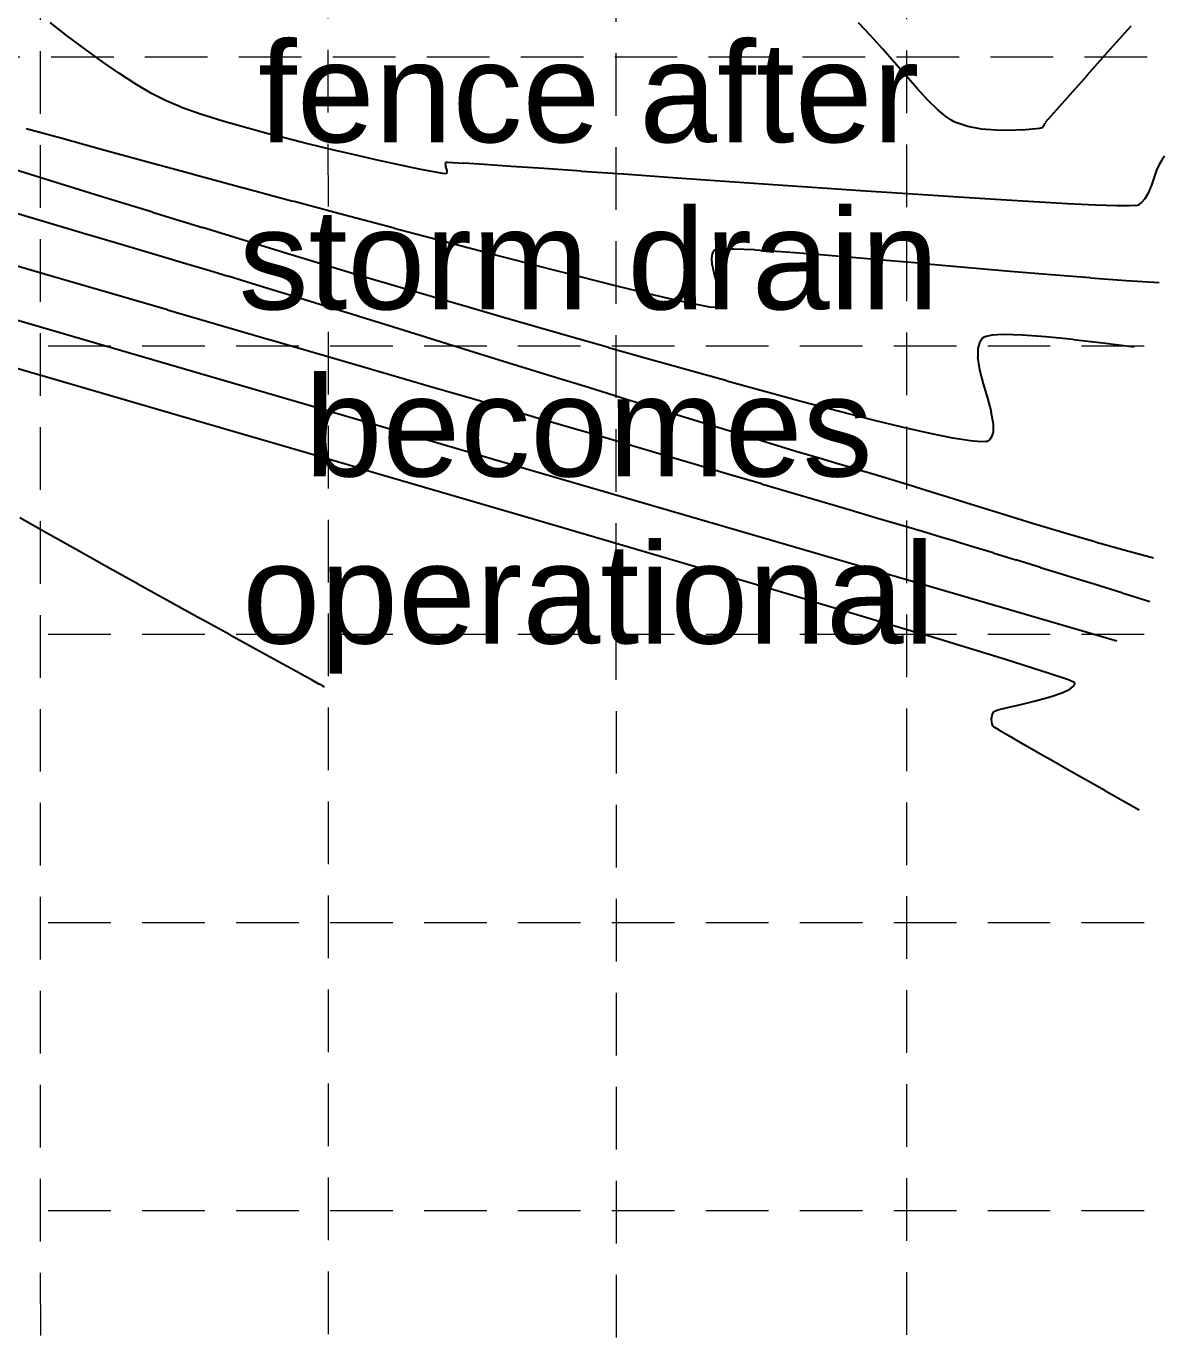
# Model space of a CAD drawing. Header units: inches. Extents: x 6967 to 7890, y 13663 to 15138.
# Drawn here: x 7634.6 to 7725.3, y 13884.1 to 13988.9 of the extents above; entities that cross this region are included whole.
import ezdxf

# ---------------------------------------------------------------- set-up
doc = ezdxf.new("R2010")
doc.units = ezdxf.units.IN
doc.header["$MEASUREMENT"] = 0
doc.linetypes.add('HIDDEN', pattern=[0.375, 0.25, -0.125])
doc.layers.add('EC', color=35, linetype='Continuous')
doc.layers.add('GRID', color=254, linetype='HIDDEN')
doc.styles.get("Standard").update_dxf_attribs({"font": 'ARIAL.TTF'})

msp = doc.modelspace()

# ---------------------------------------------------------------- linework, layer by layer
at = {"layer": 'EC', "color": 35}
for points, elevation in [([(7637.91, 13988.11), (7636.51, 13989.2)], 664), ([(7722.8, 13988.91), (7720.94, 13986.81)], 663), ([(7639.31, 13987.06), (7637.91, 13988.11)], 664), ([(7640.7, 13986.05), (7639.31, 13987.06)], 664), ([(7643.37, 13984.27), (7642.06, 13985.12)], 664), ([(7719.3, 13984.96), (7717.92, 13983.41)], 663), ([(7645.77, 13982.93), (7644.61, 13983.53)], 664), ([(7646.99, 13982.42), (7645.77, 13982.93)], 664), ([(7650.31, 13981.32), (7648.52, 13981.88)], 664), ([(7708, 13981.72), (7707.4, 13982.22)], 663), ([(7652.29, 13980.75), (7650.31, 13981.32)], 664), ([(7708.82, 13981.21), (7708.69, 13981.27)], 663), ([(7710.88, 13980.69), (7709.79, 13980.88)], 663), ([(7715.73, 13980.78), (7715.5, 13980.74)], 663), ([(7715.84, 13980.94), (7715.73, 13980.78)], 663), ([(7712.02, 13980.59), (7710.88, 13980.69)], 663), ([(7713.13, 13980.58), (7712.02, 13980.59)], 663), ([(7714.94, 13980.68), (7714.13, 13980.61)], 663), ([(7644.21, 13978.08), (7640.7, 13979.04)], 665), ([(7668.06, 13977.87), (7668.1, 13977.66)], 664), ([(7668.11, 13978.02), (7668.08, 13977.98)], 664), ([(7669.53, 13977.95), (7668.64, 13978)], 664), ([(7673.33, 13977.7), (7671.17, 13977.85)], 664), ([(7640.49, 13975.34), (7636.13, 13976.68)], 666), ([(7668.18, 13977.37), (7668.16, 13977.11)], 664), ([(7682.28, 13977.08), (7678.95, 13977.31)], 664), ([(7724.67, 13976.85), (7724.46, 13976.21)], 664), ([(7697.36, 13976.02), (7693.46, 13976.29)], 664), ([(7724.19, 13975.58), (7723.91, 13975.12)], 664), ([(7724.46, 13976.21), (7724.19, 13975.58)], 664), ([(7715.05, 13974.88), (7711.99, 13975.06)], 664), ([(7723.66, 13974.83), (7723.47, 13974.68)], 664), ([(7635.72, 13973.39), (7632.1, 13974.46)], 667), ([(7652.39, 13971.68), (7648.68, 13972.82)], 666), ([(7667.95, 13971.71), (7663.98, 13972.76)], 665), ([(7644.96, 13970.65), (7642.2, 13971.47)], 667), ([(7655.76, 13970.65), (7652.39, 13971.68)], 666), ([(7671.77, 13970.71), (7667.95, 13971.71)], 665), ([(7647.34, 13969.94), (7644.96, 13970.65)], 667), ([(7675.39, 13969.77), (7671.77, 13970.71)], 665), ([(7689.37, 13970.74), (7689.31, 13970.39)], 665), ([(7689.46, 13970.92), (7689.37, 13970.74)], 665), ([(7689.74, 13971.07), (7689.57, 13971.03)], 665), ([(7694.88, 13970.89), (7692.76, 13971.03)], 665), ([(7700.22, 13970.47), (7697.39, 13970.7)], 665), ([(7703.29, 13970.2), (7700.22, 13970.47)], 665), ([(7649.28, 13969.37), (7647.34, 13969.94)], 667), ([(7650.72, 13968.93), (7649.28, 13969.37)], 667), ([(7661.27, 13968.98), (7658.74, 13969.74)], 666), ([(7689.36, 13969.85), (7689.54, 13969.07)], 665), ([(7663.28, 13968.38), (7661.27, 13968.98)], 666), ([(7681.76, 13968.16), (7678.74, 13968.91)], 665), ([(7719.56, 13968.8), (7716.44, 13969.05)], 665), ([(7672.53, 13965.71), (7670.09, 13966.41)], 666), ([(7689.18, 13966.48), (7688.25, 13966.65)], 665), ([(7689.87, 13966.52), (7689.81, 13966.46)], 665), ([(7675.21, 13964.93), (7672.53, 13965.71)], 666), ([(7678.08, 13964.1), (7675.21, 13964.93)], 666), ([(7681.1, 13963.24), (7678.08, 13964.1)], 666), ([(7711.24, 13964.14), (7711.02, 13964.04)], 666), ([(7657.64, 13958.48), (7639.57, 13963.75)], 669), ([(7660.9, 13961.87), (7654.02, 13963.87)], 668), ([(7669.98, 13962.99), (7666.9, 13963.95)], 667), ([(7720.56, 13963.59), (7718.2, 13963.87)], 666), ([(7723.06, 13963.28), (7720.56, 13963.59)], 666), ([(7647.38, 13957.63), (7632.29, 13962.02)], 670), ([(7687.38, 13961.46), (7684.21, 13962.35)], 666), ([(7710.57, 13962.48), (7710.73, 13961.46)], 666), ([(7666.34, 13960.28), (7660.9, 13961.87)], 668), ([(7710.73, 13961.46), (7711.02, 13960.35)], 666), ([(7711.02, 13960.35), (7711.35, 13959.22)], 666), ([(7672.14, 13958.59), (7670.15, 13959.17)], 668), ([(7685.65, 13958.15), (7682.62, 13959.08)], 667), ([(7696.67, 13958.9), (7693.66, 13959.72)], 666), ([(7699.54, 13958.15), (7696.67, 13958.9)], 666), ([(7673.47, 13958.2), (7672.14, 13958.59)], 668), ([(7675.07, 13957.73), (7673.47, 13958.2)], 668), ([(7678.92, 13956.6), (7676.9, 13957.19)], 668), ([(7706.79, 13956.39), (7704.65, 13956.87)], 666), ([(7683.43, 13955.27), (7681.11, 13955.95)], 668), ([(7693.74, 13955.67), (7691.25, 13956.43)], 667), ([(7710, 13955.79), (7708.59, 13956.02)], 666), ([(7711.39, 13955.78), (7711.22, 13955.73)], 666), ([(7711.68, 13956.11), (7711.54, 13955.9)], 666), ([(7711.8, 13956.5), (7711.68, 13956.11)], 666), ([(7697.91, 13954.41), (7695.98, 13954.99)], 667), ([(7688.32, 13953.83), (7685.85, 13954.56)], 668), ([(7702.05, 13953.19), (7700.71, 13953.58)], 667), ([(7691.94, 13948.48), (7675.2, 13953.36)], 669), ([(7710.06, 13950.71), (7707.76, 13951.43)], 667), ([(7636.25, 13948.43), (7634.09, 13949.65)], 671), ([(7687.14, 13946.02), (7675.09, 13949.56)], 670), ([(7702.5, 13949.64), (7700.39, 13950.27)], 668), ([(7704.44, 13949.07), (7702.5, 13949.64)], 668), ([(7638.59, 13947.12), (7636.25, 13948.43)], 671), ([(7706.16, 13948.56), (7704.44, 13949.07)], 668), ([(7719.93, 13947.73), (7717.46, 13948.45)], 667), ([(7710.19, 13947.35), (7708.81, 13947.77)], 668), ([(7641.04, 13945.75), (7638.59, 13947.12)], 671), ([(7717.69, 13945.03), (7715.59, 13945.68)], 668), ([(7646.07, 13942.96), (7643.56, 13944.35)], 671), ([(7717.81, 13936.72), (7716.28, 13937.24)], 670), ([(7658.31, 13936.21), (7658.01, 13936.37)], 671), ([(7658.43, 13936.14), (7658.31, 13936.21)], 671), ([(7716.36, 13935.36), (7717.37, 13935.71)], 670), ([(7718.24, 13936.24), (7718.33, 13936.4)], 670), ([(7718.33, 13936.4), (7718.34, 13936.48)], 670), ([(7714.01, 13934.77), (7715.19, 13935.05)], 670), ([(7715.19, 13935.05), (7716.36, 13935.36)], 670), ([(7711.67, 13933.61), (7711.72, 13933.92)], 670), ([(7711.72, 13933.92), (7711.85, 13934.19)], 670), ([(7711.85, 13934.19), (7712.19, 13934.33)], 670), ([(7712.19, 13934.33), (7712.96, 13934.53)], 670), ([(7711.79, 13933.07), (7711.74, 13933.18)], 670), ([(7711.82, 13933.01), (7711.79, 13933.07)], 670), ([(7711.84, 13933), (7711.82, 13933.01)], 670), ([(7711.94, 13932.93), (7711.84, 13933)], 670), ([(7712.27, 13932.73), (7711.94, 13932.93)], 670), ([(7714.33, 13931.52), (7712.99, 13932.3)], 670), ([(7723.46, 13926.34), (7720.72, 13927.88)], 670)]:
    msp.add_lwpolyline(points, dxfattribs=dict(at, elevation=elevation))
at = {"layer": 'EC', "color": 35, "extrusion": (0.722504, 0.691367, 0), "elevation": 15235.68}
msp.add_lwpolyline([(4781.57, 663), (4782.98, 663)], dxfattribs=at)
at = {"layer": 'EC', "color": 35, "extrusion": (0.742755, 0.669563, 0), "elevation": 15086.66}
msp.add_lwpolyline([(5231.34, 663), (5232.79, 663)], dxfattribs=at)
at = {"layer": 'EC', "color": 35, "extrusion": (0.753379, 0.657587, 0), "elevation": 15000.98}
msp.add_lwpolyline([(5470.75, 663), (5472.19, 663)], dxfattribs=at)
at = {"layer": 'EC', "color": 35, "extrusion": (0.567783, 0.823179, 0), "elevation": 15851.27}
msp.add_lwpolyline([(1649.73, 664), (1651.38, 664)], dxfattribs=at)
at = {"layer": 'EC', "color": 35, "extrusion": (0.748529, -0.663102, 0), "elevation": -3495.34}
msp.add_lwpolyline([(15589.3, 663), (15586.83, 663)], dxfattribs=at)
at = {"layer": 'EC', "color": 35, "extrusion": (0.755617, 0.655014, 0), "elevation": 14982.24}
msp.add_lwpolyline([(5520.45, 663), (5521.86, 663)], dxfattribs=at)
at = {"layer": 'EC', "color": 35, "extrusion": (-0.508656, -0.86097, 0), "elevation": -15927.88}
msp.add_lwpolyline([(-531.03, 664), (-532.48, 664)], dxfattribs=at)
at = {"layer": 'EC', "color": 35, "extrusion": (0.749139, 0.662413, 0), "elevation": 15035.8}
msp.add_lwpolyline([(5371.51, 663), (5372.86, 663)], dxfattribs=at)
at = {"layer": 'EC', "color": 35, "extrusion": (0.731712, 0.681614, 0), "elevation": 15170.02}
msp.add_lwpolyline([(4978.6, 663), (4979.85, 663)], dxfattribs=at)
at = {"layer": 'EC', "color": 35, "extrusion": (0.697818, 0.716275, 0), "elevation": 15393.48}
msp.add_lwpolyline([(4236.43, 663), (4237.55, 663)], dxfattribs=at)
at = {"layer": 'EC', "color": 35, "extrusion": (0.748531, -0.663099, 0), "elevation": -3495.28}
msp.add_lwpolyline([(15584.77, 663), (15583.19, 663)], dxfattribs=at)
at = {"layer": 'EC', "color": 35, "extrusion": (-0.33289, -0.942966, 0), "elevation": -15730.55}
msp.add_lwpolyline([(2557.87, 664), (2556.25, 664)], dxfattribs=at)
at = {"layer": 'EC', "color": 35, "extrusion": (0.748584, -0.66304, 0), "elevation": -3494.05}
msp.add_lwpolyline([(15583.46, 663), (15582.45, 663)], dxfattribs=at)
at = {"layer": 'EC', "color": 35, "extrusion": (-0.572427, -0.819956, 0), "elevation": -15876.66}
msp.add_lwpolyline([(-1682.78, 663), (-1683.29, 663)], dxfattribs=at)
at = {"layer": 'EC', "color": 35, "extrusion": (-0.495654, -0.86852, 0), "elevation": -15963.86}
msp.add_lwpolyline([(-234.71, 663), (-235.02, 663)], dxfattribs=at)
at = {"layer": 'EC', "color": 35, "extrusion": (-0.31765, -0.948208, 0), "elevation": -15705.8}
msp.add_lwpolyline([(2869.45, 663), (2868.43, 663)], dxfattribs=at)
at = {"layer": 'EC', "color": 35, "extrusion": (0.946544, -0.322575, 0), "elevation": 2793.48}
msp.add_lwpolyline([(15722.65, 663), (15722.51, 663)], dxfattribs=at)
at = {"layer": 'EC', "color": 35, "extrusion": (0.832195, -0.554483, 0), "elevation": -1331.15}
msp.add_lwpolyline([(15913.38, 663), (15913.3, 663)], dxfattribs=at)
at = {"layer": 'EC', "color": 35, "extrusion": (0.812729, -0.582643, 0), "elevation": -1875.05}
msp.add_lwpolyline([(15858.57, 663), (15858.49, 663)], dxfattribs=at)
at = {"layer": 'EC', "color": 35, "extrusion": (0.748919, -0.662662, 0), "elevation": -3486.18}
msp.add_lwpolyline([(15584.22, 663), (15583.86, 663)], dxfattribs=at)
at = {"layer": 'EC', "color": 35, "extrusion": (-0.265212, -0.96419, 0), "elevation": -15504.85}
msp.add_lwpolyline([(3656.33, 665), (3653.36, 665)], dxfattribs=at)
at = {"layer": 'EC', "color": 35, "extrusion": (-0.264175, -0.964475, 0), "elevation": -15500.91}
msp.add_lwpolyline([(3676.35, 665), (3673.01, 665)], dxfattribs=at)
at = {"layer": 'EC', "color": 35, "extrusion": (-0.25961, -0.965714, 0), "elevation": -15488.01}
msp.add_lwpolyline([(3762.56, 664), (3760.38, 664)], dxfattribs=at)
at = {"layer": 'EC', "color": 35, "extrusion": (-0.246799, -0.969067, 0), "elevation": -15436.83}
msp.add_lwpolyline([(3969.56, 664), (3967.32, 664)], dxfattribs=at)
at = {"layer": 'EC', "color": 35, "extrusion": (0.036657, -0.999328, 0), "elevation": -13688.44}
msp.add_lwpolyline([(8221.43, 663), (8220.43, 663)], dxfattribs=at)
at = {"layer": 'EC', "color": 35, "extrusion": (0.114685, -0.993402, 0), "elevation": -13003.64}
msp.add_lwpolyline([(9267.98, 663), (9267.42, 663)], dxfattribs=at)
at = {"layer": 'EC', "color": 35, "extrusion": (-0.236444, -0.971645, 0), "elevation": -15393.59}
msp.add_lwpolyline([(4136.27, 664), (4134.05, 664)], dxfattribs=at)
at = {"layer": 'EC', "color": 35, "extrusion": (-0.227653, -0.973742, 0), "elevation": -15355.58}
msp.add_lwpolyline([(4277.38, 664), (4275.23, 664)], dxfattribs=at)
at = {"layer": 'EC', "color": 35, "extrusion": (-0.295074, -0.955474, 0), "elevation": -15607.59}
msp.add_lwpolyline([(3171.96, 666), (3167.29, 666)], dxfattribs=at)
at = {"layer": 'EC', "color": 35, "extrusion": (-0.262213, -0.96501, 0), "elevation": -15493.4}
msp.add_lwpolyline([(3715.38, 665), (3711.51, 665)], dxfattribs=at)
at = {"layer": 'EC', "color": 35, "extrusion": (-0.21975, -0.975556, 0), "elevation": -15320.39}
msp.add_lwpolyline([(4403.74, 664), (4401.75, 664)], dxfattribs=at)
at = {"layer": 'EC', "color": 35, "extrusion": (-0.212083, -0.977252, 0), "elevation": -15285.34}
msp.add_lwpolyline([(4525.68, 664), (4523.9, 664)], dxfattribs=at)
at = {"layer": 'EC', "color": 35, "extrusion": (-0.203754, -0.979022, 0), "elevation": -15246.25}
msp.add_lwpolyline([(4657.2, 664), (4655.68, 664)], dxfattribs=at)
at = {"layer": 'EC', "color": 35, "extrusion": (0.987795, -0.155757, 0), "elevation": 5397.32}
msp.add_lwpolyline([(15001.74, 664), (15001.63, 664)], dxfattribs=at)
at = {"layer": 'EC', "color": 35, "extrusion": (0.962833, 0.270098, 0), "elevation": 11158.43}
msp.add_lwpolyline([(11387.02, 664), (11386.71, 664)], dxfattribs=at)
at = {"layer": 'EC', "color": 35, "extrusion": (0.186727, -0.982412, 0), "elevation": -12300.33}
msp.add_lwpolyline([(10143.33, 664), (10143.31, 664)], dxfattribs=at)
at = {"layer": 'EC', "color": 35, "extrusion": (0.004007, -0.999992, 0), "elevation": -13947.18}
msp.add_lwpolyline([(7724.2, 664), (7724.08, 664)], dxfattribs=at)
at = {"layer": 'EC', "color": 35, "extrusion": (-0.04009, -0.999196, 0), "elevation": -14274.2}
msp.add_lwpolyline([(7102.1, 664), (7101.71, 664)], dxfattribs=at)
at = {"layer": 'EC', "color": 35, "extrusion": (-0.063665, -0.997971, 0), "elevation": -14437.88}
msp.add_lwpolyline([(6765.71, 664), (6764.07, 664)], dxfattribs=at)
at = {"layer": 'EC', "color": 35, "extrusion": (-0.069022, -0.997615, 0), "elevation": -14474}
msp.add_lwpolyline([(6692.88, 664), (6690.26, 664)], dxfattribs=at)
at = {"layer": 'EC', "color": 35, "extrusion": (0.917958, -0.396677, 0), "elevation": 1546.58}
msp.add_lwpolyline([(15895.38, 664), (15894.95, 664)], dxfattribs=at)
at = {"layer": 'EC', "color": 35, "extrusion": (0.851016, -0.52514, 0), "elevation": -766.18}
msp.add_lwpolyline([(15952.51, 664), (15952.05, 664)], dxfattribs=at)
at = {"layer": 'EC', "color": 35, "extrusion": (0.833235, -0.552919, 0), "elevation": -1291.85}
msp.add_lwpolyline([(15918.96, 664), (15918.57, 664)], dxfattribs=at)
at = {"layer": 'EC', "color": 35, "extrusion": (-0.261179, -0.96529, 0), "elevation": -15489.41}
msp.add_lwpolyline([(3736.02, 665), (3731.97, 665)], dxfattribs=at)
at = {"layer": 'EC', "color": 35, "extrusion": (-0.192883, -0.981222, 0), "elevation": -15193.66}
msp.add_lwpolyline([(4827.17, 664), (4826, 664)], dxfattribs=at)
at = {"layer": 'EC', "color": 35, "extrusion": (-0.173209, -0.984885, 0), "elevation": -15094.02}
msp.add_lwpolyline([(5131.01, 664), (5130.25, 664)], dxfattribs=at)
at = {"layer": 'EC', "color": 35, "extrusion": (-0.093667, -0.995604, 0), "elevation": -14633.91}
msp.add_lwpolyline([(6325.26, 664), (6324.97, 664)], dxfattribs=at)
at = {"layer": 'EC', "color": 35, "extrusion": (-0.069935, -0.997552, 0), "elevation": -14480.12}
msp.add_lwpolyline([(6682.64, 664), (6679.63, 664)], dxfattribs=at)
at = {"layer": 'EC', "color": 35, "extrusion": (-0.07041, -0.997518, 0), "elevation": -14483.3}
msp.add_lwpolyline([(6682.67, 664), (6679.09, 664)], dxfattribs=at)
at = {"layer": 'EC', "color": 35, "extrusion": (-0.070202, -0.997533, 0), "elevation": -14481.9}
msp.add_lwpolyline([(6689.45, 664), (6685.69, 664)], dxfattribs=at)
at = {"layer": 'EC', "color": 35, "extrusion": (0.951165, -0.308683, 0), "elevation": 3033.01}
msp.add_lwpolyline([(15679.35, 664), (15678.77, 664)], dxfattribs=at)
at = {"layer": 'EC', "color": 35, "extrusion": (-0.260054, -0.965594, 0), "elevation": -15485.04}
msp.add_lwpolyline([(3758.24, 665), (3754.08, 665)], dxfattribs=at)
at = {"layer": 'EC', "color": 35, "extrusion": (-0.069747, -0.997565, 0), "elevation": -14478.85}
msp.add_lwpolyline([(6699.92, 664), (6696.05, 664)], dxfattribs=at)
at = {"layer": 'EC', "color": 35, "extrusion": (-0.068059, -0.997681, 0), "elevation": -14467.49}
msp.add_lwpolyline([(6732.2, 664), (6728.32, 664)], dxfattribs=at)
at = {"layer": 'EC', "color": 35, "extrusion": (-0.066734, -0.997771, 0), "elevation": -14458.54}
msp.add_lwpolyline([(6755.18, 664), (6751.4, 664)], dxfattribs=at)
at = {"layer": 'EC', "color": 35, "extrusion": (0.294399, 0.955683, 0), "elevation": 15605.34}
msp.add_lwpolyline([(-3191.95, 666), (-3187.56, 666)], dxfattribs=at)
at = {"layer": 'EC', "color": 35, "extrusion": (-0.258791, -0.965933, 0), "elevation": -15480.12}
msp.add_lwpolyline([(3782.69, 665), (3778.49, 665)], dxfattribs=at)
at = {"layer": 'EC', "color": 35, "extrusion": (-0.064965, -0.997888, 0), "elevation": -14446.54}
msp.add_lwpolyline([(6784.43, 664), (6780.81, 664)], dxfattribs=at)
at = {"layer": 'EC', "color": 35, "extrusion": (-0.062575, -0.99804, 0), "elevation": -14430.25}
msp.add_lwpolyline([(6822.38, 664), (6819, 664)], dxfattribs=at)
at = {"layer": 'EC', "color": 35, "extrusion": (-0.054442, -0.998517, 0), "elevation": -14374.17}
msp.add_lwpolyline([(6945.49, 664), (6942.79, 664)], dxfattribs=at)
at = {"layer": 'EC', "color": 35, "extrusion": (-0.046924, -0.998898, 0), "elevation": -14321.48}
msp.add_lwpolyline([(7055.74, 664), (7053.49, 664)], dxfattribs=at)
at = {"layer": 'EC', "color": 35, "extrusion": (-0.033717, -0.999431, 0), "elevation": -14226.97}
msp.add_lwpolyline([(7246.15, 664), (7244.42, 664)], dxfattribs=at)
at = {"layer": 'EC', "color": 35, "extrusion": (-0.009204, -0.999958, 0), "elevation": -14045.05}
msp.add_lwpolyline([(7593.74, 664), (7592.77, 664)], dxfattribs=at)
at = {"layer": 'EC', "color": 35, "extrusion": (0.037566, -0.999294, 0), "elevation": -13674.59}
msp.add_lwpolyline([(8242.67, 664), (8242.2, 664)], dxfattribs=at)
at = {"layer": 'EC', "color": 35, "extrusion": (0.136054, -0.990701, 0), "elevation": -12793.86}
msp.add_lwpolyline([(9552.82, 664), (9552.64, 664)], dxfattribs=at)
at = {"layer": 'EC', "color": 35, "extrusion": (0.333569, -0.942726, 0), "elevation": -10597.95}
msp.add_lwpolyline([(11942.52, 664), (11942.47, 664)], dxfattribs=at)
at = {"layer": 'EC', "color": 35, "extrusion": (0.530643, -0.847595, 0), "elevation": -7746.46}
msp.add_lwpolyline([(13961.95, 664), (13961.83, 664)], dxfattribs=at)
at = {"layer": 'EC', "color": 35, "extrusion": (0.753615, -0.657316, 0), "elevation": -3365.22}
msp.add_lwpolyline([(15608.91, 664), (15608.53, 664)], dxfattribs=at)
at = {"layer": 'EC', "color": 35, "extrusion": (-0.29388, -0.955842, 0), "elevation": -15603.6}
msp.add_lwpolyline([(3204.6, 666), (3200.43, 666)], dxfattribs=at)
at = {"layer": 'EC', "color": 35, "extrusion": (-0.257337, -0.966322, 0), "elevation": -15474.41}
msp.add_lwpolyline([(3810.16, 665), (3805.98, 665)], dxfattribs=at)
at = {"layer": 'EC', "color": 35, "extrusion": (-0.283517, -0.958967, 0), "elevation": -15564.88}
msp.add_lwpolyline([(3364.24, 667), (3360.71, 667)], dxfattribs=at)
at = {"layer": 'EC', "color": 35, "extrusion": (-0.279759, -0.96007, 0), "elevation": -15547.58}
msp.add_lwpolyline([(3423.85, 668), (3413.38, 668)], dxfattribs=at)
at = {"layer": 'EC', "color": 35, "extrusion": (0.283791, 0.958886, 0), "elevation": 15565.84}
msp.add_lwpolyline([(-3363.02, 667), (-3359.79, 667)], dxfattribs=at)
at = {"layer": 'EC', "color": 35, "extrusion": (-0.290863, -0.956765, 0), "elevation": -15593.4}
msp.add_lwpolyline([(3264.32, 666), (3261.21, 666)], dxfattribs=at)
at = {"layer": 'EC', "color": 35, "extrusion": (0.996576, 0.082676, 0), "elevation": 8818}
msp.add_lwpolyline([(13286.85, 665), (13286.3, 665)], dxfattribs=at)
at = {"layer": 'EC', "color": 35, "extrusion": (0.762692, -0.646762, 0), "elevation": -3171.16}
msp.add_lwpolyline([(15628.87, 665), (15628.76, 665)], dxfattribs=at)
at = {"layer": 'EC', "color": 35, "extrusion": (0.529601, -0.848247, 0), "elevation": -7778.48}
msp.add_lwpolyline([(13921.72, 665), (13921.67, 665)], dxfattribs=at)
at = {"layer": 'EC', "color": 35, "extrusion": (0.076714, -0.997053, 0), "elevation": -13339.99}
msp.add_lwpolyline([(8739.29, 665), (8738.85, 665)], dxfattribs=at)
at = {"layer": 'EC', "color": 35, "extrusion": (-0.002467, -0.999997, 0), "elevation": -13990.04}
msp.add_lwpolyline([(7656.61, 665), (7655.68, 665)], dxfattribs=at)
at = {"layer": 'EC', "color": 35, "extrusion": (-0.043337, -0.99906, 0), "elevation": -14291.29}
msp.add_lwpolyline([(7080.06, 665), (7078.41, 665)], dxfattribs=at)
at = {"layer": 'EC', "color": 35, "extrusion": (-0.075997, -0.997108, 0), "elevation": -14515.28}
msp.add_lwpolyline([(6613.4, 665), (6610.88, 665)], dxfattribs=at)
at = {"layer": 'EC', "color": 35, "extrusion": (-0.247593, -0.968864, 0), "elevation": -15435.18}
msp.add_lwpolyline([(3981.04, 665), (3977.58, 665)], dxfattribs=at)
at = {"layer": 'EC', "color": 35, "extrusion": (-0.088138, -0.996108, 0), "elevation": -14594.79}
msp.add_lwpolyline([(6445.24, 665), (6442, 665)], dxfattribs=at)
at = {"layer": 'EC', "color": 35, "extrusion": (-0.088456, -0.99608, 0), "elevation": -14596.84}
msp.add_lwpolyline([(6443.93, 665), (6440.6, 665)], dxfattribs=at)
at = {"layer": 'EC', "color": 35, "extrusion": (-0.087405, -0.996173, 0), "elevation": -14590.03}
msp.add_lwpolyline([(6462.66, 665), (6459.32, 665)], dxfattribs=at)
at = {"layer": 'EC', "color": 35, "extrusion": (-0.084925, -0.996387, 0), "elevation": -14573.9}
msp.add_lwpolyline([(6502.24, 665), (6498.96, 665)], dxfattribs=at)
at = {"layer": 'EC', "color": 35, "extrusion": (-0.279965, -0.96001, 0), "elevation": -15544.16}
msp.add_lwpolyline([(3424.72, 669), (3405.7, 669)], dxfattribs=at)
at = {"layer": 'EC', "color": 35, "extrusion": (-0.27976, -0.96007, 0), "elevation": -15547.59}
msp.add_lwpolyline([(3433.39, 668), (3423.83, 668)], dxfattribs=at)
at = {"layer": 'EC', "color": 35, "extrusion": (-0.290137, -0.956985, 0), "elevation": -15587.82}
msp.add_lwpolyline([(3270.23, 667), (3268.73, 667)], dxfattribs=at)
at = {"layer": 'EC', "color": 35, "extrusion": (-0.292473, -0.956274, 0), "elevation": -15595.76}
msp.add_lwpolyline([(3234.04, 667), (3232.16, 667)], dxfattribs=at)
at = {"layer": 'EC', "color": 35, "extrusion": (-0.278877, -0.960327, 0), "elevation": -15551.32}
msp.add_lwpolyline([(3465.3, 666), (3463.8, 666)], dxfattribs=at)
at = {"layer": 'EC', "color": 35, "extrusion": (0.960058, 0.279802, 0), "elevation": 11290.97}
msp.add_lwpolyline([(11259.57, 665), (11258.73, 665)], dxfattribs=at)
at = {"layer": 'EC', "color": 35, "extrusion": (0.970526, 0.240995, 0), "elevation": 10829.41}
msp.add_lwpolyline([(11703.37, 665), (11702.59, 665)], dxfattribs=at)
at = {"layer": 'EC', "color": 35, "extrusion": (-0.07426, -0.997239, 0), "elevation": -14503.48}
msp.add_lwpolyline([(6663.83, 665), (6660.92, 665)], dxfattribs=at)
at = {"layer": 'EC', "color": 35, "extrusion": (-0.064327, -0.997929, 0), "elevation": -14436.41}
msp.add_lwpolyline([(6810.52, 665), (6807.91, 665)], dxfattribs=at)
at = {"layer": 'EC', "color": 35, "extrusion": (-0.293845, -0.955853, 0), "elevation": -15600.38}
msp.add_lwpolyline([(3213.87, 667), (3211.66, 667)], dxfattribs=at)
at = {"layer": 'EC', "color": 35, "extrusion": (0.294709, 0.955587, 0), "elevation": 15603.28}
msp.add_lwpolyline([(-3202.26, 667), (-3199.75, 667)], dxfattribs=at)
at = {"layer": 'EC', "color": 35, "extrusion": (-0.275079, -0.961422, 0), "elevation": -15537.51}
msp.add_lwpolyline([(3528.22, 666), (3526.75, 666)], dxfattribs=at)
at = {"layer": 'EC', "color": 35, "extrusion": (-0.277621, -0.960691, 0), "elevation": -15546.78}
msp.add_lwpolyline([(3488.99, 666), (3487.11, 666)], dxfattribs=at)
at = {"layer": 'EC', "color": 35, "extrusion": (-0.236618, -0.971603, 0), "elevation": -15389.14}
msp.add_lwpolyline([(4161.22, 665), (4158.5, 665)], dxfattribs=at)
at = {"layer": 'EC', "color": 35, "extrusion": (-0.22661, -0.973986, 0), "elevation": -15345.52}
msp.add_lwpolyline([(4321.56, 665), (4319.32, 665)], dxfattribs=at)
at = {"layer": 'EC', "color": 35, "extrusion": (0.995226, 0.097602, 0), "elevation": 9016.5}
msp.add_lwpolyline([(13150.27, 665), (13149.75, 665)], dxfattribs=at)
at = {"layer": 'EC', "color": 35, "extrusion": (-0.279774, -0.960066, 0), "elevation": -15547.63}
msp.add_lwpolyline([(3441.63, 668), (3433.17, 668)], dxfattribs=at)
at = {"layer": 'EC', "color": 35, "extrusion": (-0.295268, -0.955414, 0), "elevation": -15605.15}
msp.add_lwpolyline([(3195.89, 667), (3193.13, 667)], dxfattribs=at)
at = {"layer": 'EC', "color": 35, "extrusion": (-0.278556, -0.96042, 0), "elevation": -15550.17}
msp.add_lwpolyline([(3476.09, 666), (3473.86, 666)], dxfattribs=at)
at = {"layer": 'EC', "color": 35, "extrusion": (-0.208953, -0.977926, 0), "elevation": -15264.83}
msp.add_lwpolyline([(4600.17, 665), (4598.46, 665)], dxfattribs=at)
at = {"layer": 'EC', "color": 35, "extrusion": (-0.108916, -0.994051, 0), "elevation": -14720.87}
msp.add_lwpolyline([(6122.7, 665), (6122.27, 665)], dxfattribs=at)
at = {"layer": 'EC', "color": 35, "extrusion": (0.043256, -0.999064, 0), "elevation": -13620.74}
msp.add_lwpolyline([(8286.7, 665), (8286.55, 665)], dxfattribs=at)
at = {"layer": 'EC', "color": 35, "extrusion": (-0.378872, 0.925449, 0), "elevation": 10011.79}
msp.add_lwpolyline([(-12408.03, 665), (-12407.98, 665)], dxfattribs=at)
at = {"layer": 'EC', "color": 35, "extrusion": (0.869956, -0.493129, 0), "elevation": -197.46}
msp.add_lwpolyline([(15942.54, 665), (15942.36, 665)], dxfattribs=at)
at = {"layer": 'EC', "color": 35, "extrusion": (0.985633, -0.168903, 0), "elevation": 5220.46}
msp.add_lwpolyline([(15065.19, 665), (15064.88, 665)], dxfattribs=at)
at = {"layer": 'EC', "color": 35, "extrusion": (-0.295622, -0.955305, 0), "elevation": -15606.34}
msp.add_lwpolyline([(3193.06, 667), (3190.1, 667)], dxfattribs=at)
at = {"layer": 'EC', "color": 35, "extrusion": (-0.295827, -0.955242, 0), "elevation": -15607.02}
msp.add_lwpolyline([(3192.83, 667), (3189.72, 667)], dxfattribs=at)
at = {"layer": 'EC', "color": 35, "extrusion": (0.622318, -0.782765, 0), "elevation": -6131.85}
msp.add_lwpolyline([(14725.99, 666), (14725.9, 666)], dxfattribs=at)
at = {"layer": 'EC', "color": 35, "extrusion": (0.200647, -0.979664, 0), "elevation": -12132.92}
msp.add_lwpolyline([(10356.77, 666), (10356.28, 666)], dxfattribs=at)
at = {"layer": 'EC', "color": 35, "extrusion": (0.057186, -0.998364, 0), "elevation": -13500.39}
msp.add_lwpolyline([(8498.56, 666), (8497.65, 666)], dxfattribs=at)
at = {"layer": 'EC', "color": 35, "extrusion": (-0.029445, -0.999566, 0), "elevation": -14185.33}
msp.add_lwpolyline([(7299.64, 666), (7298.11, 666)], dxfattribs=at)
at = {"layer": 'EC', "color": 35, "extrusion": (-0.077524, -0.99699, 0), "elevation": -14520.25}
msp.add_lwpolyline([(6610.25, 666), (6608.37, 666)], dxfattribs=at)
at = {"layer": 'EC', "color": 35, "extrusion": (-0.1035, -0.994629, 0), "elevation": -14687.72}
msp.add_lwpolyline([(6231.48, 666), (6229.3, 666)], dxfattribs=at)
at = {"layer": 'EC', "color": 35, "extrusion": (-0.295894, -0.955221, 0), "elevation": -15607.24}
msp.add_lwpolyline([(3198.27, 667), (3194.96, 667)], dxfattribs=at)
at = {"layer": 'EC', "color": 35, "extrusion": (0.273841, 0.961775, 0), "elevation": 15532.89}
msp.add_lwpolyline([(-3567.02, 666), (-3563.78, 666)], dxfattribs=at)
at = {"layer": 'EC', "color": 35, "extrusion": (0.999724, -0.023513, 0), "elevation": 7380.14}
msp.add_lwpolyline([(14140.62, 666), (14139.91, 666)], dxfattribs=at)
at = {"layer": 'EC', "color": 35, "extrusion": (0.962455, -0.27144, 0), "elevation": 3630.92}
msp.add_lwpolyline([(15532.37, 666), (15531.9, 666)], dxfattribs=at)
at = {"layer": 'EC', "color": 35, "extrusion": (0.85959, -0.510984, 0), "elevation": -507.13}
msp.add_lwpolyline([(15943.34, 666), (15943.05, 666)], dxfattribs=at)
at = {"layer": 'EC', "color": 35, "extrusion": (0.750851, -0.660472, 0), "elevation": -3433.04}
msp.add_lwpolyline([(15577.74, 666), (15577.59, 666)], dxfattribs=at)
at = {"layer": 'EC', "color": 35, "extrusion": (-0.295779, -0.955256, 0), "elevation": -15606.86}
msp.add_lwpolyline([(3203.49, 667), (3200.15, 667)], dxfattribs=at)
at = {"layer": 'EC', "color": 35, "extrusion": (-0.295565, -0.955323, 0), "elevation": -15606.14}
msp.add_lwpolyline([(3210.3, 667), (3206.98, 667)], dxfattribs=at)
at = {"layer": 'EC', "color": 35, "extrusion": (-0.268621, -0.963246, 0), "elevation": -15513.31}
msp.add_lwpolyline([(3657.77, 666), (3654.49, 666)], dxfattribs=at)
at = {"layer": 'EC', "color": 35, "extrusion": (-0.280034, -0.95999, 0), "elevation": -15548.57}
msp.add_lwpolyline([(3454.22, 668), (3450.25, 668)], dxfattribs=at)
at = {"layer": 'EC', "color": 35, "extrusion": (-0.295242, -0.955422, 0), "elevation": -15605.06}
msp.add_lwpolyline([(3218.84, 667), (3215.57, 667)], dxfattribs=at)
at = {"layer": 'EC', "color": 35, "extrusion": (-0.265018, -0.964244, 0), "elevation": -15499.52}
msp.add_lwpolyline([(3718.99, 666), (3715.76, 666)], dxfattribs=at)
at = {"layer": 'EC', "color": 35, "extrusion": (0.965757, 0.25945, 0), "elevation": 11069}
msp.add_lwpolyline([(11480.5, 666), (11479.37, 666)], dxfattribs=at)
at = {"layer": 'EC', "color": 35, "extrusion": (0.279927, 0.960021, 0), "elevation": 15544.02}
msp.add_lwpolyline([(-3462.43, 669), (-3444.14, 669)], dxfattribs=at)
at = {"layer": 'EC', "color": 35, "extrusion": (-0.281904, -0.959443, 0), "elevation": -15555.27}
msp.add_lwpolyline([(3430.95, 668), (3429.05, 668)], dxfattribs=at)
at = {"layer": 'EC', "color": 35, "extrusion": (-0.294181, -0.95575, 0), "elevation": -15601.47}
msp.add_lwpolyline([(3242.35, 667), (3239.32, 667)], dxfattribs=at)
at = {"layer": 'EC', "color": 35, "extrusion": (-0.247102, -0.968989, 0), "elevation": -15427.87}
msp.add_lwpolyline([(4014.45, 666), (4011.69, 666)], dxfattribs=at)
at = {"layer": 'EC', "color": 35, "extrusion": (0.98522, 0.171295, 0), "elevation": 9988.61}
msp.add_lwpolyline([(12430.86, 666), (12429.88, 666)], dxfattribs=at)
at = {"layer": 'EC', "color": 35, "extrusion": (-0.27949, -0.960149, 0), "elevation": -15538.77}
msp.add_lwpolyline([(3456.56, 670), (3441.61, 670)], dxfattribs=at)
at = {"layer": 'EC', "color": 35, "extrusion": (-0.293359, -0.956002, 0), "elevation": -15598.68}
msp.add_lwpolyline([(3258.6, 667), (3255.76, 667)], dxfattribs=at)
at = {"layer": 'EC', "color": 35, "extrusion": (-0.23678, -0.971563, 0), "elevation": -15384.29}
msp.add_lwpolyline([(4180.85, 666), (4178.34, 666)], dxfattribs=at)
at = {"layer": 'EC', "color": 35, "extrusion": (0.999923, -0.012416, 0), "elevation": 7537.93}
msp.add_lwpolyline([(14051.83, 666), (14051.18, 666)], dxfattribs=at)
at = {"layer": 'EC', "color": 35, "extrusion": (-0.28211, -0.959382, 0), "elevation": -15556.01}
msp.add_lwpolyline([(3432.01, 668), (3429.73, 668)], dxfattribs=at)
at = {"layer": 'EC', "color": 35, "extrusion": (-0.290669, -0.956824, 0), "elevation": -15589.44}
msp.add_lwpolyline([(3307.41, 667), (3305.07, 667)], dxfattribs=at)
at = {"layer": 'EC', "color": 35, "extrusion": (-0.19934, -0.97993, 0), "elevation": -15212.56}
msp.add_lwpolyline([(4771.89, 666), (4770.05, 666)], dxfattribs=at)
at = {"layer": 'EC', "color": 35, "extrusion": (-0.089881, -0.995953, 0), "elevation": -14592.29}
msp.add_lwpolyline([(6425.25, 666), (6424.43, 666)], dxfattribs=at)
at = {"layer": 'EC', "color": 35, "extrusion": (0.034404, -0.999408, 0), "elevation": -13682.18}
msp.add_lwpolyline([(8186.78, 666), (8186.37, 666)], dxfattribs=at)
at = {"layer": 'EC', "color": 35, "extrusion": (0.512927, -0.858432, 0), "elevation": -8024.71}
msp.add_lwpolyline([(13778.07, 666), (13778, 666)], dxfattribs=at)
at = {"layer": 'EC', "color": 35, "extrusion": (0.690829, -0.723018, 0), "elevation": -4763.02}
msp.add_lwpolyline([(15216.72, 666), (15216.6, 666)], dxfattribs=at)
at = {"layer": 'EC', "color": 35, "extrusion": (-0.282328, -0.959318, 0), "elevation": -15556.79}
msp.add_lwpolyline([(3433.41, 668), (3430.9, 668)], dxfattribs=at)
at = {"layer": 'EC', "color": 35, "extrusion": (-0.282589, -0.959241, 0), "elevation": -15557.72}
msp.add_lwpolyline([(3434.35, 668), (3431.75, 668)], dxfattribs=at)
at = {"layer": 'EC', "color": 35, "extrusion": (-0.284729, -0.958608, 0), "elevation": -15568.63}
msp.add_lwpolyline([(3407.71, 667), (3406.05, 667)], dxfattribs=at)
at = {"layer": 'EC', "color": 35, "extrusion": (-0.278233, -0.960514, 0), "elevation": -15545.2}
msp.add_lwpolyline([(3514.29, 667), (3513.04, 667)], dxfattribs=at)
at = {"layer": 'EC', "color": 35, "extrusion": (-0.280407, -0.959881, 0), "elevation": -15542.06}
msp.add_lwpolyline([(3455.62, 670), (3441.72, 670)], dxfattribs=at)
at = {"layer": 'EC', "color": 35, "extrusion": (-0.282748, -0.959194, 0), "elevation": -15558.29}
msp.add_lwpolyline([(3434.37, 668), (3431.78, 668)], dxfattribs=at)
at = {"layer": 'EC', "color": 35, "extrusion": (-0.290945, -0.95674, 0), "elevation": -15590.45}
msp.add_lwpolyline([(3310.99, 667), (3309.25, 667)], dxfattribs=at)
at = {"layer": 'EC', "color": 35, "extrusion": (-0.295694, -0.955283, 0), "elevation": -15606.7}
msp.add_lwpolyline([(3235.5, 667), (3233.5, 667)], dxfattribs=at)
at = {"layer": 'EC', "color": 35, "extrusion": (-0.282935, -0.959139, 0), "elevation": -15558.96}
msp.add_lwpolyline([(3433.9, 668), (3431.35, 668)], dxfattribs=at)
at = {"layer": 'EC', "color": 35, "extrusion": (-0.283158, -0.959073, 0), "elevation": -15559.76}
msp.add_lwpolyline([(3432.75, 668), (3430.28, 668)], dxfattribs=at)
at = {"layer": 'EC', "color": 35, "extrusion": (-0.297539, -0.95471, 0), "elevation": -15612.92}
msp.add_lwpolyline([(3207.57, 667), (3205.34, 667)], dxfattribs=at)
at = {"layer": 'EC', "color": 35, "extrusion": (-0.283432, -0.958992, 0), "elevation": -15560.74}
msp.add_lwpolyline([(3430.66, 668), (3428.3, 668)], dxfattribs=at)
at = {"layer": 'EC', "color": 35, "extrusion": (-0.295717, -0.955276, 0), "elevation": -15606.77}
msp.add_lwpolyline([(3242.29, 667), (3239.77, 667)], dxfattribs=at)
at = {"layer": 'EC', "color": 35, "extrusion": (-0.292564, -0.956246, 0), "elevation": -15595.99}
msp.add_lwpolyline([(3296.36, 667), (3293.76, 667)], dxfattribs=at)
at = {"layer": 'EC', "color": 35, "extrusion": (-0.279904, -0.960028, 0), "elevation": -15543.94}
msp.add_lwpolyline([(3496.49, 669), (3480.24, 669)], dxfattribs=at)
at = {"layer": 'EC', "color": 35, "extrusion": (-0.285759, -0.958302, 0), "elevation": -15569.03}
msp.add_lwpolyline([(3400.43, 668), (3398.9, 668)], dxfattribs=at)
at = {"layer": 'EC', "color": 35, "extrusion": (0.287882, 0.957666, 0), "elevation": 15579.68}
msp.add_lwpolyline([(-3375.23, 667), (-3372.61, 667)], dxfattribs=at)
at = {"layer": 'EC', "color": 35, "extrusion": (-0.287205, -0.957869, 0), "elevation": -15574.14}
msp.add_lwpolyline([(3378.17, 668), (3376.93, 668)], dxfattribs=at)
at = {"layer": 'EC', "color": 35, "extrusion": (-0.293167, -0.956061, 0), "elevation": -15594.89}
msp.add_lwpolyline([(3284.19, 668), (3282.5, 668)], dxfattribs=at)
at = {"layer": 'EC', "color": 35, "extrusion": (-0.272699, -0.9621, 0), "elevation": -15524.32}
msp.add_lwpolyline([(3626.32, 667), (3623.82, 667)], dxfattribs=at)
at = {"layer": 'EC', "color": 35, "extrusion": (-0.294883, -0.955534, 0), "elevation": -15600.76}
msp.add_lwpolyline([(3258.1, 668), (3256.2, 668)], dxfattribs=at)
at = {"layer": 'EC', "color": 35, "extrusion": (-0.295943, -0.955206, 0), "elevation": -15604.37}
msp.add_lwpolyline([(3242.85, 668), (3240.78, 668)], dxfattribs=at)
at = {"layer": 'EC', "color": 35, "extrusion": (-0.260895, -0.965367, 0), "elevation": -15478.74}
msp.add_lwpolyline([(3818.54, 667), (3816.18, 667)], dxfattribs=at)
at = {"layer": 'EC', "color": 35, "extrusion": (-0.485507, -0.874233, 0), "elevation": -15901.61}
msp.add_lwpolyline([(-87.84, 671), (-90.71, 671)], dxfattribs=at)
at = {"layer": 'EC', "color": 35, "extrusion": (-0.283493, -0.958974, 0), "elevation": -15553.12}
msp.add_lwpolyline([(3429.1, 670), (3418.17, 670)], dxfattribs=at)
at = {"layer": 'EC', "color": 35, "extrusion": (-0.296844, -0.954926, 0), "elevation": -15607.42}
msp.add_lwpolyline([(3232.6, 668), (3230.31, 668)], dxfattribs=at)
at = {"layer": 'EC', "color": 35, "extrusion": (-0.296846, -0.954925, 0), "elevation": -15607.43}
msp.add_lwpolyline([(3234.9, 668), (3232.57, 668)], dxfattribs=at)
at = {"layer": 'EC', "color": 35, "extrusion": (-0.279898, -0.96003, 0), "elevation": -15543.91}
msp.add_lwpolyline([(3511.33, 669), (3496.6, 669)], dxfattribs=at)
at = {"layer": 'EC', "color": 35, "extrusion": (-0.296582, -0.955007, 0), "elevation": -15606.53}
msp.add_lwpolyline([(3241.55, 668), (3239.22, 668)], dxfattribs=at)
at = {"layer": 'EC', "color": 35, "extrusion": (-0.483416, -0.875391, 0), "elevation": -15901.77}
msp.add_lwpolyline([(-44.15, 671), (-46.95, 671)], dxfattribs=at)
at = {"layer": 'EC', "color": 35, "extrusion": (-0.28637, -0.958119, 0), "elevation": -15563.34}
msp.add_lwpolyline([(3391.44, 670), (3382.42, 670)], dxfattribs=at)
at = {"layer": 'EC', "color": 35, "extrusion": (-0.482786, -0.875738, 0), "elevation": -15901.8}
msp.add_lwpolyline([(-30.08, 671), (-32.73, 671)], dxfattribs=at)
at = {"layer": 'EC', "color": 35, "extrusion": (0.482414, 0.875943, 0), "elevation": 15901.81}
msp.add_lwpolyline([(20.88, 671), (23.32, 671)], dxfattribs=at)
at = {"layer": 'EC', "color": 35, "extrusion": (-0.291542, -0.956558, 0), "elevation": -15581.44}
msp.add_lwpolyline([(3314.11, 670), (3307.3, 670)], dxfattribs=at)
at = {"layer": 'EC', "color": 35, "extrusion": (-0.482339, -0.875984, 0), "elevation": -15901.81}
msp.add_lwpolyline([(-17.37, 671), (-19.52, 671)], dxfattribs=at)
at = {"layer": 'EC', "color": 35, "extrusion": (-0.482693, -0.87579, 0), "elevation": -15901.81}
msp.add_lwpolyline([(-21.99, 671), (-23.79, 671)], dxfattribs=at)
at = {"layer": 'EC', "color": 35, "extrusion": (-0.301647, -0.95342, 0), "elevation": -15615.63}
msp.add_lwpolyline([(3152.73, 670), (3149.06, 670)], dxfattribs=at)
at = {"layer": 'EC', "color": 35, "extrusion": (-0.48367, -0.875251, 0), "elevation": -15901.77}
msp.add_lwpolyline([(-38.58, 671), (-39.72, 671)], dxfattribs=at)
at = {"layer": 'EC', "color": 35, "extrusion": (-0.48538, -0.874303, 0), "elevation": -15901.66}
msp.add_lwpolyline([(-69.01, 671), (-69.67, 671)], dxfattribs=at)
at = {"layer": 'EC', "color": 35, "extrusion": (-0.444754, 0.895653, 0), "elevation": 9049.22}
msp.add_lwpolyline([(-13110.05, 670), (-13110.72, 670)], dxfattribs=at)
at = {"layer": 'EC', "color": 35, "extrusion": (-0.381611, -0.924323, 0), "elevation": -15827.23}
msp.add_lwpolyline([(1815.86, 670), (1815.35, 670)], dxfattribs=at)
at = {"layer": 'EC', "color": 35, "extrusion": (0.642634, -0.766174, 0), "elevation": -5717.58}
msp.add_lwpolyline([(14869.05, 670), (14869.41, 670)], dxfattribs=at)
at = {"layer": 'EC', "color": 35, "extrusion": (0.621646, 0.783298, 0), "elevation": 15714.49}
msp.add_lwpolyline([(2617.8, 670), (2617.88, 670)], dxfattribs=at)
at = {"layer": 'EC', "color": 35, "extrusion": (0.223449, -0.974716, 0), "elevation": -11858.75}
msp.add_lwpolyline([(10631.59, 670), (10632.67, 670)], dxfattribs=at)
at = {"layer": 'EC', "color": 35, "extrusion": (0.99631, 0.085829, 0), "elevation": 8879.12}
msp.add_lwpolyline([(13220.06, 670), (13220.32, 670)], dxfattribs=at)
at = {"layer": 'EC', "color": 35, "extrusion": (0.965588, 0.260076, 0), "elevation": 11070.05}
msp.add_lwpolyline([(11448.08, 670), (11448.27, 670)], dxfattribs=at)
at = {"layer": 'EC', "color": 35, "extrusion": (0.50888, 0.860837, 0), "elevation": 15918.43}
msp.add_lwpolyline([(450.23, 670), (451.08, 670)], dxfattribs=at)
at = {"layer": 'EC', "color": 35, "extrusion": (-0.49683, -0.867848, 0), "elevation": -15923.15}
msp.add_lwpolyline([(-224.69, 670), (-226.73, 670)], dxfattribs=at)
at = {"layer": 'EC', "color": 35, "extrusion": (-0.494506, -0.869174, 0), "elevation": -15923.7}
msp.add_lwpolyline([(-179.61, 670), (-182.08, 670)], dxfattribs=at)
at = {"layer": 'EC', "color": 35, "extrusion": (0.49302, 0.870018, 0), "elevation": 15923.98}
msp.add_lwpolyline([(149.57, 670), (152.41, 670)], dxfattribs=at)
at = {"layer": 'GRID', "color": 252, "linetype": 'HIDDEN', "lineweight": 0, "ltscale": 20}
for p, q in [((7704.94, 13779.45), (7704.77, 15114.09)), ((7635.77, 13779.4), (7635.66, 15113.57)), ((7658.74, 13779.51), (7658.66, 15113.57)), ((7681.73, 13779.24), (7681.66, 15113.57)), ((6991.59, 13986.46), (7865.68, 13986.46)), ((6991.37, 13963.38), (7865.46, 13963.38)), ((6991.37, 13940.38), (7865.46, 13940.38)), ((6991.37, 13917.37), (7865.46, 13917.37)), ((6991.37, 13894.37), (7865.46, 13894.37))]:
    msp.add_line(p, q, dxfattribs=at)

# ---------------------------------------------------------------- texts
at = {"color": 7, "linetype": 'Continuous', "ltscale": 25, "insert": (7679.51, 14000.97), "char_height": 8, "width": 72.3334, "attachment_point": 2}
msp.add_mtext('install silt fence after storm drain becomes operational', dxfattribs=at)

doc.saveas('drawing.dxf')
